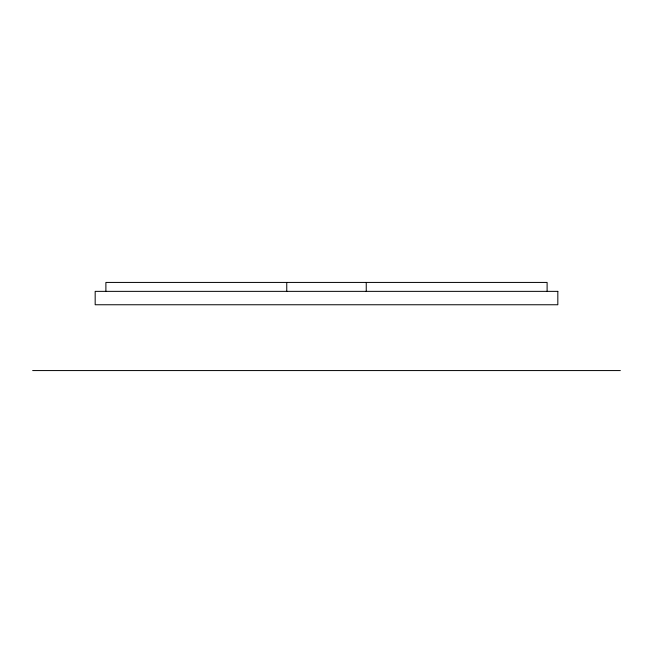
<?xml version="1.0" encoding="UTF-8"?>
<svg xmlns="http://www.w3.org/2000/svg" width="653" height="653" viewBox="0 0 653 653"><rect width="100%" height="100%" fill="white"/><g stroke="black" fill="none" stroke-linecap="round" stroke-linejoin="round"><path stroke-width="0.98" d="M32.65 370.569L620.35 370.569M547.108 291.36L547.108 282.431L105.892 282.431L105.892 291.36M366.243 282.431L366.243 291.36M286.757 282.431L286.757 291.36M557.825 291.36L95.175 291.36L95.175 304.755L557.825 304.755L557.825 291.36"/></g></svg>
